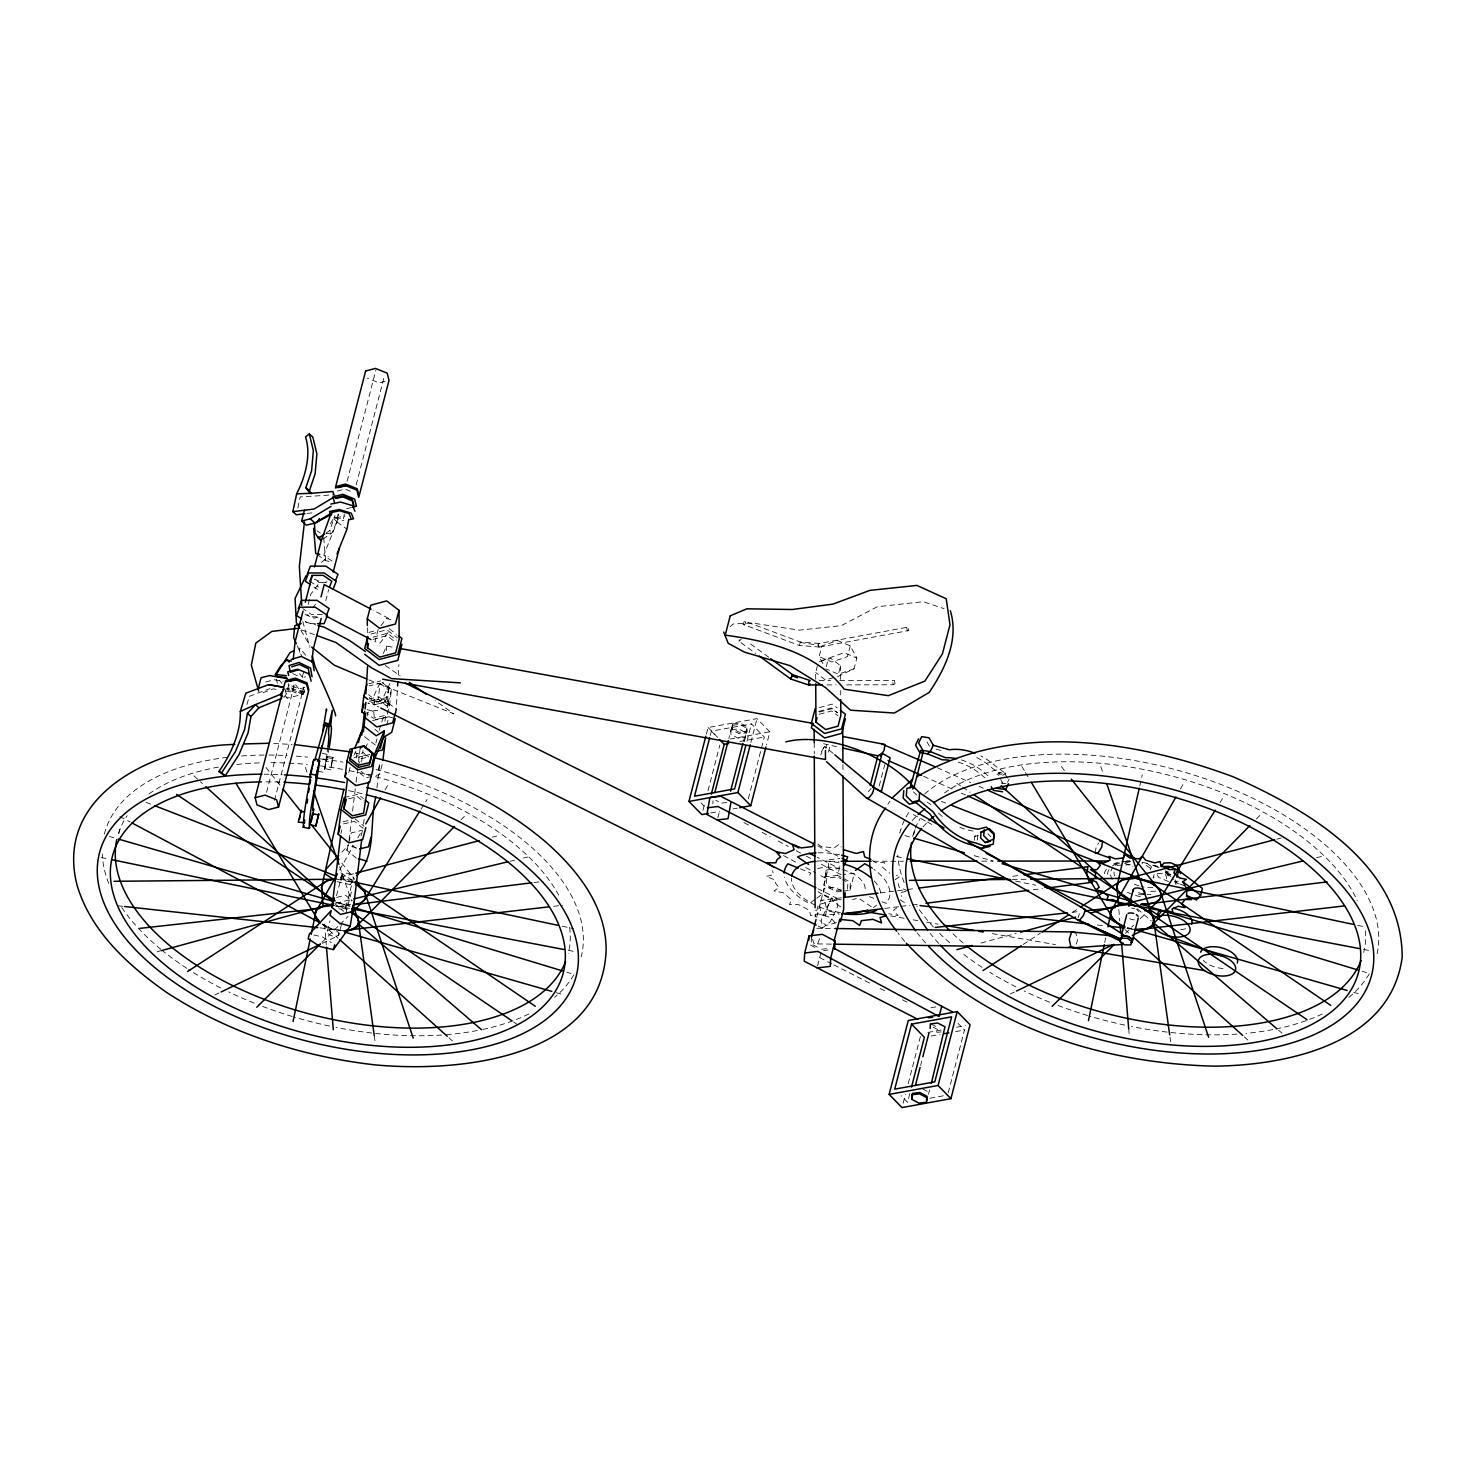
<?xml version="1.0" encoding="UTF-8"?>
<svg xmlns="http://www.w3.org/2000/svg" width="1476" height="1476" viewBox="0 0 1476 1476"><rect width="100%" height="100%" fill="white"/><g stroke="black" fill="none" stroke-linecap="round" stroke-linejoin="round"><path stroke-width="0.75" stroke-dasharray="5 3.75" d="M739.199 639.68L739.125 641.322L741.358 638.923M712.871 803.83L713.019 800.748M732.594 723.941L732.354 728.572L739.55 732.336L746.985 731.469L747.207 726.838L740.029 723.074L732.594 723.941L728.849 738.406M811.486 937.131L811.136 943.828L819.807 948.367M841.135 891.356L836.726 891.855L823.922 885.157L826.117 870.065L839.346 868.534L817.15 857.224M841.726 890.932L834.807 887.297L824.069 888.552L823.719 895.249L834.125 900.692L840.564 899.954M826.117 870.065L825.693 878.312L817.667 873.995M847.538 889.069L847.888 882.371L842.685 879.641M843.331 891.098L849.936 890.323L850.361 882.076L843.054 878.257M395.992 713.148L397.487 688.056M398.243 675.288L398.889 664.643M299.499 652.281L299.776 647.89L307.377 657.392M974.474 840.324L974.769 836.375L977.905 834.217L977.463 840.121M367.137 716.174L367.506 712.465L375.439 710.454M356.325 757.981L357.137 751.247M349.074 840.231L351.491 820.066M352.579 811.099L355.827 784.217M356.103 781.966L357.727 768.535M358.52 761.8L360.421 746.118M361.638 761.837L363.004 750.509M382.081 682.447L388.963 688L386.786 706.045L378.188 699.089L380.107 683.259L369.018 685.879M364.148 819.309L363.059 828.257L354.461 821.32L343.373 823.94M376.915 787.907L379.885 763.258L377.413 772.852M384.959 721.247L385.753 714.735M387.395 707.687L388.188 701.082L374.535 704.772L368.059 703M372.616 720.62L386.435 717.336L389.535 705.399L391.454 689.55L382.505 682.318M318.207 771.173L324.056 772.446L329.24 747.465M1095.247 852.741L1096.188 846.763L1098.624 842.962M841.468 897.777L820.933 900.36L819.715 907.463L822.04 915.212L839.254 914.142M825.564 915.876L826.781 908.773L824.457 901.006L820.933 900.36M325.993 533.113L329.775 530.585L334.978 515.585M322.801 539.091L332.248 532.762L336.768 521.508L338.133 514.035M332.008 561.157L323.779 555.197L337.045 522.061L338.502 514.165M344.351 513.906L343.318 519.497L333.982 516.692M825.804 748.443L826.56 744.347M828.571 752.17L829.715 746.044M327.949 746.782A62.822 3.893 -77.7 0 1 325.882 760.029L324.056 772.446M325.956 760.933L324.831 768.59L330.661 769.863L333.115 757.428L327.266 756.155L325.956 760.933L331.786 762.206L333.115 757.428M327.266 756.155L324.831 768.59M331.786 762.206L330.661 769.863M1104.712 942.463L1105.635 937.98M297.801 508.076L300.2 496.914L334.037 494.829M799.475 645.529L800.25 642.042L819.401 643.462L819.604 647.023L799.475 645.529L743.148 624.403L744.365 621.082L801.044 642.263L800.25 645.732M1139.786 785.952L1142.313 774.752M356.325 858.128L346.86 850.287L348.318 844.42M118.836 833.516L119.943 829.254M308.226 604.348L310.882 594.09L319.148 583.168M285.754 691.008L291.99 692.096L294.296 683.203L303.17 694.274L287.156 698.148L284.61 694.993M266.566 792.317L294.776 683.351M347.118 481.231L375.9 370.052M325.772 600.75L328.631 589.699M274.499 800.416L303.853 687.004M356.196 484.884L384.406 375.919M378.17 629.403L374.978 641.709L380.052 643.112L388.299 632.189M348.779 772.483L350.273 766.727M340.882 833.516L341.879 829.697M358.207 766.616L360.199 758.941L366.841 757.372M346.86 850.287L348.096 845.49L358.816 848.552M348.797 842.464L351.27 832.888L362.358 830.268M388.963 688L386.491 697.576L375.402 700.214L368.52 694.643M375.863 742.981L376.97 738.775M379.147 730.362L384.406 713.72M327.321 931.19L330.015 920.766M336.51 895.729L341.915 874.825M391.454 689.55L388.354 701.506L374.535 704.772L367.376 698.997M386.73 725.067L388.871 716.838L395.254 718.646M361.085 835.933L362.561 830.176M337.008 881.596L350.292 884.585L351.528 879.788L339.498 872.021M382.118 764.605L379.535 774.568L373.613 775.97M395.199 713.129L396.214 709.218L383.908 699.532L368.041 703.535M338.834 934.622A6.015 3.173 14.5 0 0 331.214 929.474A6.015 3.173 14.5 0 0 329.166 934.622A6.015 3.173 14.5 0 0 338.834 934.622L342.063 922.113M345.845 907.5L353.428 878.238A6.015 3.173 14.5 0 0 345.827 873.091A6.015 3.173 14.5 0 0 343.779 878.238A6.015 3.173 14.5 0 0 353.428 878.238M345.753 913.773L351.417 891.91M706.414 734.052L708.093 727.539L757.022 718.627L769.882 731.801L766.505 744.845M710.233 735.509L711.358 731.173L751.45 723.886L764.328 737.041L748.055 799.881M702.963 810.269L704.642 803.737M708.019 790.693L719.845 745.048M717.834 817.87L719.956 809.66M743.461 741.303L747.207 726.838M744.347 741.616L746.985 731.469M746.967 741.21L751.45 723.886M750.841 742.539L757.022 718.627M822.907 663.61L819.143 656.654L821.911 645.916L837.482 640.529L850.25 645.879L856.836 658.056L854.05 668.794L837.796 676.506L840.564 665.768L830.896 658.407L818.46 661.765L844.051 652.706L856.836 658.056M815.711 679.274L815.675 672.502L817.907 663.905M826.283 666.672L828.497 658.093M850.25 645.879L847.464 656.617L831.91 662.004L819.143 656.654M823.922 885.157L828.35 868.054L828.774 859.807L839.789 858.534M816.634 917.26L824.069 888.552M824.346 876.91L837.575 875.379L840.398 864.419M817.556 965.876L821.025 952.537M849.936 890.323L854.364 873.22L843.35 874.493M879.253 785.859L884.751 764.623M913.681 834.715L915.341 828.331M903.127 1103.218L905.378 1094.528M908.201 1083.661L920.581 1035.838M909.825 1093.642L907.574 1102.314L901.135 1095.727M920.618 1065.377L921.725 1061.041M928.496 1094.288L929.622 1089.952M948.219 1092.849L964.492 1030.008L958.072 1023.422M1146.834 863.349L1151.612 866.67L1151.077 868.718L1146.317 865.397M1154.029 874.715L1153.143 878.128L1155.948 875.065M246.916 704.439L248.761 698.351M812.704 939.234L813.553 943.164L817.667 943.92L820.139 936.836M1076.262 944.123L1077.498 940.581L1075.838 932.721M303.871 671.894L301.731 677.945L305.624 676.764M303.17 694.274L304.48 690.547M1078.015 917.703L1079.454 913.736M745.841 621.562L744.642 624.883L743.148 624.403M833.147 753.424L824.567 746.284L820.73 754.845M841.172 899.788A28.782 15.221 14.5 0 1 831.394 897.851L826.412 910.378A54.132 28.634 14.5 0 0 838.682 913.201M383.354 653.388L386.454 646.045L395.494 647.687M1150.173 869.918L1151.612 866.67M353.926 755.195L355.753 751.247M379.904 683.148L373.705 696.303L374.664 704.975L378.779 707.022M389.812 683.572L382.708 698.609L374.664 704.975M998.588 775.601L1000.156 772.354L1005.802 773.24L1002.684 775.398M1007.555 782.262L1009.104 778.996M821.412 751.837L824.567 746.284M365.107 748.406L369.166 740.251M339.683 869.825L353.299 845.84M357.838 837.851L361.251 831.874M385.07 789.918L388.465 783.94M1180.449 788.996L1183.863 783M330.403 523.777L333.816 517.91L344.997 516.12M421.066 809.162L427.099 799.475M1220.08 802.427L1222.497 798.553M887.832 804.309L889.936 801.21M350.292 884.585L352.875 880.987M283.779 697.576L288.743 690.676L286.399 688.591M312.764 607.798L315.513 604.164M380.919 625.75L386.417 618.481L391.491 619.865L373.133 610.234M868.331 791.763L871.061 788.424M341.842 852.224L348.096 845.49M460.936 819.936L465.733 815.029M1256.316 819.014L1261.131 814.106M321.934 942.389L338.225 926.172M339.849 924.548L348.004 916.43M1125.468 933.349L1133.623 925.249M1140.136 918.755L1145.025 913.884M321.399 562.43L328.226 556.544M730.03 626.691L733.203 623.979L752.059 623.001L799.346 630.16L841.412 625.603L877.279 606.747L923.201 601.691L944.087 608.629M836.523 898.054L828.479 904.419L821.376 919.456L822.335 928.127L830.379 921.762L837.482 906.725L836.523 898.054L817.962 888.81M814.9 899.511L809.328 903.496A54.132 28.634 14.5 0 1 784.494 877.242M816.745 898.183L822.317 894.198L831.394 897.851M897.002 907.74L893.534 910.231L898.054 915.581L888.718 913.681M895.102 879.751L900.083 876.283L896.338 875.563M997.02 774.513L1000.156 772.354M1007.352 777.981L1004.141 772.372L1001.005 774.549L992.499 768.332A62.822 48.505 55.3 0 0 973.791 756.21M1023.145 944.455L1040.34 933.275M1072.831 912.131L1076.65 909.64M353.945 758.037L363.096 752.483L368.28 756.967M893.22 684.772L895.01 683.739L894.456 680.362L892.666 681.395L893.22 684.772L845.213 684.882M214.869 994.953L219.001 992.961M322.358 943.33L338.89 935.397M1010.267 994.031L1014.399 992.038M249.37 696.321L269.997 688.572M262.986 692.705L273.263 688.849L277.414 689.569M854.05 668.794L838.497 674.181L825.73 668.831M157.12 951.799L161.511 950.581M981.079 943.035L1016.244 933.404M368.852 632.429L377.118 630.197M370.974 634.053L386.841 629.772L397.413 637.835M373.022 637.171L387.487 633.259L396.527 640.16M373.004 639.385L386.878 635.639L395.679 642.355M367.247 709.605L373.723 711.377L377.635 710.325M833.645 677.632L825.342 679.882L815.675 672.502M819.42 707.539L832.187 704.089L837.15 707.871M818.719 711.395L831.173 708.037L837.612 712.963M819.438 712.059L832.224 708.609L837.169 712.391M819.365 714.273L831.597 710.971L837.944 715.805M836.449 922.648L826.246 925.397L819.9 920.581M340.329 877.242L353.557 873.774M492.412 837.169L496.803 836.006M1276.777 839.161L1281.186 837.999M385.07 381.38L379.166 382.893L367.45 378.188M337.414 491.047L345.07 489.091L350.532 491.287M346.565 508.777L352.487 507.264M327.082 581.839L323.262 582.817L314.185 579.164L319.296 582.596L325.919 582.577M317.93 617.208L314.111 618.186L305.034 614.533M304.831 687.465L299.093 688.941L290.016 685.288M304.296 689.532L298.558 690.989L289.481 687.336L288.54 683.591M298.207 692.355L303.945 690.897M304.886 691.1L298.964 692.613L287.266 687.908L291.99 692.096M304.536 692.465L298.613 693.978L286.916 689.274M265.772 681.93L274.37 679.753L283.226 681.285M974.769 836.375L978.201 835.527M906.08 891.246L900.545 892.629L901.504 896.412M335.938 903.201L351.565 899.438M510.032 861.283L514.497 860.213M523.426 858.054L527.891 856.984M1316.574 857.667L1323.271 856.062M368.852 683.702L380.716 680.879M368.926 699.07L378.797 696.727L389.535 705.399M369.314 701.211L378.188 699.089M384.314 715.62L373.225 718.259L366.343 712.705M358.078 757.225L369.923 754.42M372.967 773.904L366.325 775.472L361.159 771.302M371.638 776.431L365.716 777.852L360.347 773.516M344.222 797.575L358.041 794.291L363.41 798.627M348.557 798.774L357.432 796.671L364.314 802.224M343.207 821.763L349.148 820.342M336.657 897.371L345.532 895.268L352.413 900.821M818.774 647.115L818.571 643.573L908.164 627.097L908.773 630.566L819.604 647.023M729.864 739.089L769.882 731.801M739.827 741.505L764.328 737.041M710.731 812.981L719.624 811.376M732.963 808.94L737.41 808.128M927.814 1032.444L941.153 1030.027M956.725 1027.185L965.618 1025.562M931.079 1036.097L939.991 1034.473M955.581 1031.632L964.492 1030.008M929.843 1098.255L947.666 1095.007M325.975 533.814L332.248 532.762L329.775 530.585M908.773 630.566L907.279 630.787L906.67 627.318M388.871 716.838L374.48 719.735L373.723 711.377M880.268 892.888L905.378 889.733M907.648 889.456L914.493 888.589M1012.628 876.246L1019.492 875.379M884.899 908.404L898.589 906.688M900.877 906.393L910.009 905.249M912.297 904.972L919.142 904.105M1033.255 889.751L1042.37 888.607M306.953 513.482L315.421 512.43M533.998 882.537L543.094 881.412M726.782 802.501L721.21 803.147L715.823 800.324M553.758 906.301L562.854 905.249M841.099 889.807L836.8 890.323L826.412 884.862L826.745 878.165L837.482 876.928L840.951 878.737M821.542 949.271L830.121 948.275M823.663 950.562L828.073 950.046M930.987 1007.518L939.585 1006.521M941.061 1031.89L937.334 1032.314L933.736 1030.432M338.262 906.43L349.664 905.157M1072.056 912.316L1078.901 911.559M1116.889 865.36L1123.568 865.028M1125.782 864.918L1130.229 864.715M1157.368 873.515L1167.221 873.183L1171.095 874.825M1175.062 881.338L1178.346 881.227M1012.333 879.419L1026.06 879.29M322.377 614.403L311.381 614.422L302.728 608.573M317.063 616.802L310.44 616.802L306.971 614.459M315.292 623.628L308.668 623.647L305.2 621.304M819.254 680.528L830.637 680.491M839.752 680.473L894.456 680.362M826.929 684.919L836.08 684.901M829.641 861.32L838.866 861.301M873.423 861.264L903.367 861.228M981.706 861.135L993.219 861.117L973.33 855.416M336.805 879.179L351.731 882.15M350.568 904.659L339.222 903.127L333.853 900.969M343.779 930.895L332.432 929.363L322.395 924.548M816.652 928.256L835.029 928.515M817.667 943.92L831.468 944.123M273.706 743.498L292.082 744.439M1097.351 924.991L1104.177 925.729M1126.908 928.22L1133.734 928.976M117.748 905.747L124.574 906.504M320.144 927.906L340.605 930.138M800.176 642.447L818.737 645.27M1001.097 783L1006.761 783.885M890.655 915.913L904.198 918.275M913.238 919.843L917.74 920.637M926.78 922.205L938.072 924.179M992.278 933.625L1055.506 944.64M1363.639 949.419L1370.411 950.71M338.17 906.282L349.443 908.441M568.26 950.341L575.013 951.633M1131.705 908.072L1134.878 908.718M1127.83 928.441L1133.605 929.603M333.668 905.415L348.521 909.825L337.081 902.168M896.467 856.56L903.201 857.943M1015.488 881.061L1035.691 885.213M101.069 857.482L107.822 858.866M336.86 906.024L341.362 906.947M317.377 554.681L325.606 560.622L331.657 561.913M1357.662 925.323L1364.378 926.744M340.458 879.179L351.657 881.559M562.264 926.245L573.463 928.607M322.34 753.35L328.189 754.623M327.377 757.594L333.225 758.867M320.034 758.756L325.882 760.029M823.516 743.72L836.505 746.635M313.816 935.009L322.672 937.02L331.27 942.574M355.089 752.963L368.446 756.265M305.403 622.079L315.846 624.901M936.153 749.125L944.142 751.376M1127.277 927.463L1133.863 929.345M1353.806 992.37L1358.197 993.625M325.274 926.485L340.679 930.895M556.212 992.665L562.799 994.547M904.825 835.545L911.467 837.464M109.445 836.468L113.855 837.741M333.816 517.744L343.834 520.751M1362.182 971.282L1366.555 972.61M339.222 903.127L350.163 906.448M566.784 972.204L571.175 973.533M1124.62 863.312L1133.014 866.32M301.565 629.938L314.48 634.662M941.393 801.376L945.655 803.036M145.995 802.298L152.397 804.789M340.347 877.777L353.17 882.759M907.925 890.803L899.198 887.353L898.238 883.552M368.908 679.864L453.685 713.738L435.217 700.694M842.722 869.382L851.8 873.054A28.782 15.221 14.5 0 1 865.176 889.198M800.435 868.884L810.914 873.091A28.782 15.221 14.5 0 0 808.94 878.035M869.493 896.67L873.681 898.349M882.058 901.725L886.227 903.404A54.132 28.634 14.5 0 0 873.884 869.327M1165.376 870.785L1168.568 872.15M1168.494 881.578L1158.789 877.445L1156.852 874.364M937.278 767.723L970.765 782.631M979.123 786.357L983.311 788.221M923.662 776.321L952.961 789.365M961.319 793.092L965.507 794.955M1184.416 885.692L1175.117 882.205L1178.955 884.032M292.801 673.573L299.942 677.078M818.202 926.061L822.335 928.127M817.796 845.933L839.973 857.242M819.697 957.666L831.8 963.828M833.811 964.861L872.15 984.4M880.213 988.514L886.264 991.595M902.408 999.824L908.46 1002.905M841.154 874.751L818.313 862.648M837.575 875.379L841.228 877.298M810.49 945.083L815.97 947.943M931.301 1024.104L936.688 1026.927M933.183 1027.204L938.385 1029.934M922.777 1088.993L928.183 1091.816M913.201 814.512L925.341 820.97M927.371 822.04L933.441 825.269M119.833 816.505L129.943 821.892M322.303 923.994L332.432 929.363M744.052 822.63L750.066 825.877M762.114 832.372L770.14 836.689M778.166 841.025L788.202 846.431M796.247 850.748L804.272 855.084M806.283 856.154L816.32 861.56M783.553 855.6L797.594 863.183M805.619 867.501L815.656 872.906M900.175 899.751L907.223 904.456M956.762 783.276L960.581 785.841M962.5 787.114L970.138 792.243M872.5 860.49L875.785 862.722L884.622 862.648L882.648 867.353L889.696 873.22M859.936 899.068L872.906 907.814M309.812 581.212L318.465 587.061M314.056 587.079L317.524 589.441M927.186 802.132L930.766 804.549M513.556 1021.927L519.238 1025.783M817.925 844.198L821.376 846.56L834.254 847.87L839.069 844.309L841.246 847.003M385.365 665.436L400.144 675.879M337.045 522.061L346.952 529.201M316.971 530.751L320.255 533.131M1004.141 772.372L995.617 766.155A62.822 48.505 55.3 0 0 980.82 755.896M750.601 643.979L768.922 657.374M740.97 642.669L755.694 653.425M840.545 906.817L832.612 900.766L818.331 904.64L815.158 916.947L815.121 910.065M389.258 628.776L396.49 634.293M364.554 736.635L375.328 745.085M380.107 683.259L388.705 690.196L386.232 699.772L375.144 702.41L368.262 696.856M374.867 729.292L378.446 732.188M355.07 818.94L364.019 826.173M352.229 845.25L357.395 849.42M1137.387 908.921L1151.335 920.895M1278.567 1030.211L1282.054 1033.2M335.034 903.865L343.742 911.338M334.296 519.331L336.768 521.508M1124.915 929.529L1130.026 934.142M1244.36 1036.927L1247.773 1040.008M322.69 924.327L338.041 938.127M448.981 1037.849L452.394 1040.931M193.946 775.859L202.433 783.59M987.868 833.792L990.894 836.781M913.441 791.892L916.485 794.9M708.093 727.539L719.347 739.052M711.358 731.173L716.192 736.118M904.696 941.485L897.869 932.906M700.971 802.778L704.181 806.062M1136.465 909.031L1138.55 911.596M835.047 922.924L830.693 917.537L817.944 913.755L810.675 915.692L809.401 910.323L798.332 904.511L789.494 904.585L791.468 899.88L783.387 892.759L774.051 890.95L779.014 887.482L775.878 883.681L774.918 879.899L766.192 876.43L773.572 874.622L772.612 870.822M299.499 673.573L303.3 678.314M279.37 680.27L281.916 683.425M1061.336 766.561L1065.635 771.966M265.957 767.483L280.255 785.509M341.823 863.054L354.701 879.272M1021.909 766.597L1024.27 770.527M1025.433 772.483L1028.975 778.387M300.901 630.326L309.923 645.676M1000.654 779.494L1002.85 783.332M926.965 741.838L930.175 747.428M297.248 645.824L301.805 656.303M1100.782 766.505L1103.015 772.963M305.384 767.428L307.617 773.904M339.664 866.541L351.602 901.006M302.783 621.47L309.831 647.337M288.171 684.956L289.13 688.702M284.905 688.517L287.156 698.148M276.473 679.366L277.377 683.222M388.188 701.082L389.369 708.406M1169.988 1037.111L1170.616 1041.632M374.277 1035.765L375.218 1042.554M1142.092 862.538L1142.24 863.884M1118.826 909.53L1119.767 921.006M1128.697 1028.79L1129.066 1033.385M324.572 924.216L326.27 944.861M323.742 537.799L325.606 560.622M842.925 764.55L842.962 771.45M840.564 665.768L840.656 681.561M840.711 690.602L840.73 695.104M814.217 742.594L814.272 753.885M386.454 646.045L386.472 650.565M367.339 627.743L367.358 634.403M118.486 833.313A232.821 123.154 14.5 0 1 127.176 815.73M149.039 793.885A232.821 123.154 14.5 0 1 218.688 767.059M236.787 764.494A232.821 123.154 14.5 0 1 259.37 762.889M271.012 762.668A232.821 123.154 14.5 0 1 286.695 763M288.964 763.11A232.821 123.154 14.5 0 1 307.285 764.42M320.513 765.896A232.821 123.154 14.5 0 1 342.58 769.328M349.166 770.601A232.821 123.154 14.5 0 1 373.354 776.118M375.55 776.69A232.821 123.154 14.5 0 1 558.666 895.157M569.607 927.279A232.821 123.154 14.5 0 1 568.278 953.385M266.049 781.837A232.821 123.154 14.5 0 1 281.731 782.151M348.613 790.656A232.821 123.154 14.5 0 1 364.019 794.162M573.85 974.787A246.197 130.239 14.5 0 1 554.644 997.333M528.925 1013.92A246.197 130.239 14.5 0 1 479.534 1030.1M477.357 1030.525A246.197 130.239 14.5 0 1 443.925 1034.861M441.675 1035.008A246.197 130.239 14.5 0 1 336.03 1027.407M329.425 1026.041A246.197 130.239 14.5 0 1 294.37 1017.112M292.211 1016.466A246.197 130.239 14.5 0 1 258.3 1004.732M254.186 1003.108A246.197 130.239 14.5 0 1 228.798 991.927M220.68 987.905A246.197 130.239 14.5 0 1 188.633 969.529M186.751 968.293A246.197 130.239 14.5 0 1 162.637 950.765M160.902 949.363A246.197 130.239 14.5 0 1 121.346 906.965M108.763 883.441A246.197 130.239 14.5 0 1 102.268 853.977M104.335 834.106A246.197 130.239 14.5 0 1 228.393 757.225M241.64 755.97A246.197 130.239 14.5 0 1 266.879 755.048M269.093 755.048A246.197 130.239 14.5 0 1 287.082 755.564M296.215 756.136A246.197 130.239 14.5 0 1 307.691 757.133M323.041 758.978A246.197 130.239 14.5 0 1 342.93 762.17M375.974 769.476A246.197 130.239 14.5 0 1 581.23 956.706M264.13 774.217A246.197 130.239 14.5 0 1 282.119 774.715M335.698 902.832A6.015 3.173 14.5 0 1 345.679 905.784A6.015 3.173 14.5 0 1 338.908 908.773M961.356 759.937A62.822 48.505 55.3 0 1 989.547 777.206M973.035 831.08A62.822 48.505 55.3 0 1 959.013 826.929M942.26 816.449A62.822 48.505 55.3 0 1 937.684 812.298M958.219 762.114A62.822 48.505 55.3 0 1 986.411 779.365M876.541 905.139A45.811 24.225 14.5 0 1 873.441 907.592M840.508 912.519A45.811 24.225 14.5 0 1 791.431 878.146M816.855 861.135A45.811 24.225 14.5 0 1 843.017 863.792M874.235 880.951A45.811 24.225 14.5 0 1 880.914 895.932M1104.306 873.7A38.302 20.258 14.5 0 1 1106.686 868.884M1113.513 863.995A38.302 20.258 14.5 0 1 1123.697 861.394M1125.616 861.209A38.302 20.258 14.5 0 1 1129.675 861.043M1142.553 862.353A38.302 20.258 14.5 0 1 1149.029 863.958M1153.217 865.342A38.302 20.258 14.5 0 1 1157.295 866.984M1166.354 871.929A38.302 20.258 14.5 0 1 1170.837 875.379M1175.025 879.807A38.302 20.258 14.5 0 1 1177.018 882.851M1107.517 874.345A35.239 18.634 14.5 0 1 1109.915 868.294M1112.609 865.803A35.239 18.634 14.5 0 1 1119.62 862.556M1125.561 861.394A35.239 18.634 14.5 0 1 1129.933 861.098M1152.719 865.028A35.239 18.634 14.5 0 1 1159.988 868.239M1165.689 871.707A35.239 18.634 14.5 0 1 1173.549 879.401M1174.619 881.135A35.239 18.634 14.5 0 1 1176.003 884.622M1150.948 894.567A29.502 15.609 14.5 0 1 1147.018 894.327M1143.033 893.755A29.502 15.609 14.5 0 1 1137.018 892.334M1114.601 875.84A29.502 15.609 14.5 0 1 1114.011 872.039M1124.915 861.966A29.502 15.609 14.5 0 1 1129.122 861.191M1154.38 865.25A29.502 15.609 14.5 0 1 1157.922 866.929M1165.413 871.965A29.502 15.609 14.5 0 1 1169.287 876.264M1152.793 887.611A23.376 12.361 14.5 0 1 1141.059 886.412M1139.103 885.877A23.376 12.361 14.5 0 1 1131.741 882.925M1126.631 862.814A23.376 12.361 14.5 0 1 1130.598 861.578M1165.376 874.309A23.376 12.361 14.5 0 1 1166.538 878.866M1155.726 891.098A26.808 14.188 14.5 0 1 1147.092 891.098M1125.247 862.205A26.808 14.188 14.5 0 1 1128.863 861.283M1165.542 872.482A26.808 14.188 14.5 0 1 1168.125 876.024M1140.358 896.688A32.564 17.232 14.5 0 1 1125.708 891.43M1112.184 879.493A32.564 17.232 14.5 0 1 1112.793 867.556M1115.284 865.268A32.564 17.232 14.5 0 1 1127.258 861.191M1155.136 865.656A32.564 17.232 14.5 0 1 1159.047 867.501M1167.313 873.091A32.564 17.232 14.5 0 1 1172.571 879.438M1185.652 928.736A19.151 10.129 14.5 0 1 1179.269 929.585M1222.995 968.477A19.151 10.129 14.5 0 1 1203.309 960.452M856.394 898.478A28.782 15.221 14.5 0 1 852.519 899.474M822.317 894.198A28.782 15.221 14.5 0 1 815.01 889.253M817.722 868.755A28.782 15.221 14.5 0 1 840.803 868.866M818.184 852.796A54.132 28.634 14.5 0 1 839.586 854.807M938.718 943.422A232.821 123.154 14.5 0 1 930.249 933.441M923.053 826.911A232.821 123.154 14.5 0 1 927.445 822.243M963.182 942.998A232.821 123.154 14.5 0 1 953.053 933.865M912.685 836.523A232.821 123.154 14.5 0 1 920.175 818.553M944.437 792.963A232.821 123.154 14.5 0 1 1169.73 775.435A232.821 123.154 14.5 0 1 1357.219 900.545M1365.485 930.839A232.821 123.154 14.5 0 1 1363.676 952.463M1369.248 973.865A246.197 130.239 14.5 0 1 1348.344 997.813M1322.256 1013.994A246.197 130.239 14.5 0 1 1274.932 1029.178M1272.755 1029.602A246.197 130.239 14.5 0 1 1246.002 1033.366M1237.072 1034.086A246.197 130.239 14.5 0 1 1131.409 1026.484M1124.804 1025.119A246.197 130.239 14.5 0 1 1089.768 1016.189M1087.609 1015.543A246.197 130.239 14.5 0 1 1057.831 1005.414M1049.584 1002.186A246.197 130.239 14.5 0 1 1024.196 991.005M1016.06 986.983A246.197 130.239 14.5 0 1 989.787 972.241M982.13 967.37A246.197 130.239 14.5 0 1 961.559 952.666M949.622 942.74A246.197 130.239 14.5 0 1 939.659 933.441M933.533 927.112A246.197 130.239 14.5 0 1 916.744 906.043M904.142 882.519A246.197 130.239 14.5 0 1 897.759 855.194M899.733 833.184A246.197 130.239 14.5 0 1 905.102 818.829M906.08 816.966A246.197 130.239 14.5 0 1 909.345 811.468M924.677 793.977A246.197 130.239 14.5 0 1 1210.634 780.656A246.197 130.239 14.5 0 1 1376.628 955.784M925.692 943.072A246.197 130.239 14.5 0 1 917.149 932.703M912.223 820.545A246.197 130.239 14.5 0 1 916.578 816.043M1143.383 894.327A6.015 3.173 14.5 0 1 1135.081 893.091M1134.361 919.806A6.015 3.173 14.5 0 1 1128.605 918.109M731.081 729.734L730.841 734.365L738.037 738.148L745.472 737.28L745.712 732.649L738.517 728.867L731.081 729.734M732.244 725.288L732.004 729.919L739.199 733.701L746.635 732.834L746.856 728.203L739.66 724.421L732.244 725.288"/><path stroke-width="1.5" d="M327.949 746.782A62.822 3.893 -77.7 0 0 328.502 734.033L329.019 724.513L332.321 710.251L330.661 726.303A62.822 3.893 -77.7 0 1 329.24 747.465M813.756 843.866L720.639 796.265L709.901 797.52L706.912 814.475L779.531 853.442M834.678 949.289L835.102 941.042L822.298 934.326L809.088 935.876L804.66 952.979L804.236 961.227L917.906 1019.344M808.866 939.991L809.088 935.876M844.973 897.224L845.195 892.759M911.817 1099.362L912.057 1094.731L919.474 1093.864L926.67 1097.627L926.448 1102.258L919.013 1103.125L911.817 1099.362L912.408 1093.365L919.843 1092.498L927.02 1096.262L926.799 1100.912M930.138 1028.551L930.378 1023.901L937.813 1023.053L945.009 1026.816L931.301 1083.458M354.609 748.498L363.963 726.137L365.513 713.314M365.9 693.941L367.542 666.562M397.616 685.934L397.874 681.672M303.226 827.206L303.502 822.981A62.822 3.893 -77.7 0 1 308.705 787.188L310.753 774.014L316.602 775.287L314.554 788.461A62.822 3.893 -77.7 0 0 309.351 824.254L309.074 828.479L303.226 827.206L304.185 825.877M903.755 790.546L903.201 798.184L909.271 804.18L915.913 802.538L919.031 800.379L919.603 792.723L913.533 786.726L906.891 788.369L906.319 796.025L912.389 802.021L919.031 800.379L933.183 811.929A62.822 48.505 55.3 0 0 975.747 842.962L985.009 846.228L993.311 844.18L994.031 834.623L986.448 827.114L978.127 829.18A62.822 48.505 55.3 0 1 933.884 802.372L919.603 792.723M985.285 842.575L993.551 839.143L993.994 833.239L989.289 828.608L981.042 832.04L980.599 837.944L985.285 842.575L990.414 841.302M984.178 829.863L983.736 835.767L988.422 840.398M322.82 730.841L326.473 708.978L326.602 710.86M363.391 731.709L363.779 728M293.244 659.219L295.089 641.765L303.041 611.101M311.86 662.152L313.263 649.071L321.196 618.407M304.499 521.858L299.351 566.323L301.787 605.381M365.808 827.612L362.709 839.567L348.889 842.851L338.152 834.18L341.122 809.531L344.222 797.575M345.052 776.948L346.971 761.118L350.052 749.162L363.889 745.878L374.627 754.55L372.708 770.398L369.609 782.335L355.79 785.619L345.052 776.948L346.085 772.981M361.712 839.475L354.129 902.205L351.657 911.781L340.569 914.419L331.971 907.463L340.624 835.767M368.649 781.893L363.557 813.202L352.469 815.822L343.871 808.885L347.524 778.479M365.458 714.845L361.878 711.949L363.797 696.119L366.878 684.163M361.749 735.196L364.627 711.303M365.089 708.997L365.9 702.41M384.332 730.823L374.258 754.845L373.465 761.45L383.539 737.41L384.332 730.823L376.288 735.823L363.963 726.137M356.731 875.582C377.284 854.881 368.963 822.667 375.826 796.874M382.893 760.38L385.605 737.963L382.505 749.919L376.583 751.321M318.502 767.502L315.827 776.358L319.628 760.786L316.934 778.738A62.822 3.893 -77.7 0 0 312.857 810.361L313.816 809.033L312.764 815.324M354.129 902.205L350.199 926.172L333.465 949.585L320.181 946.596L308.152 938.81L309.388 934.013L331.27 910.489L330.034 915.286L339.498 923.127L350.199 926.172M304.739 822.667L298.281 822.206L301.215 810.195M312.654 766.229L313.779 759.513L309.978 775.085L310.753 774.014M304.13 823.479L304.72 820.029M315.827 826.043L318.761 814.032L315.827 826.043L309.978 824.752L312.912 812.759L312.34 816.21M283.982 689.274L280.237 694.458L255.385 704.642L247.414 713.425L244.592 729.605L235.477 751.505L221.584 772.834L225.108 775.952L239.001 754.623L248.116 732.723L250.938 716.543L258.909 707.76L281.695 698.425M348.76 519.349L346.952 529.201L336.989 554.053M293.06 1021.577L310.255 938.92M311.178 934.437L316.288 909.862L320.329 906.965L333.668 905.415M1088.458 1020.654L1104.251 944.695M1107.959 926.817L1111.686 908.939L1115.708 906.043L1129.048 904.493L1359.138 948.551M304.831 513.74L296.362 514.773L292.838 511.655L296.676 493.796A89.298 52.619 -48.5 0 0 305.495 436.933L309.314 433.944L312.838 437.062L316.879 453.852L315.126 473.888L309.37 490.825L311.491 493.667M343.871 789.106L321.528 887.519L323.041 905.877M1139.269 788.184L1116.926 886.596L1118.439 904.954M299.37 819.383L300.348 815.398M311.215 772.077L312.174 768.184M311.067 821.947L312.045 817.944M258.282 688.517L261.067 677.742L269.647 675.565L287.359 678.628M332.008 512.799L314.96 523.002L306.362 525.179L301.639 520.991L304.425 510.235M305.311 602.282L312.192 575.751M314.462 566.987L321.251 540.714L330.901 513.777M255.145 797.667L285.089 682.041L294.942 679.514L306.639 684.218L308.484 691.451L278.54 807.077L268.687 809.604L256.99 804.9L255.145 797.667L265.016 795.14L276.713 799.844L278.54 807.077M321.012 596.876L324.203 584.57L371.103 609.164M333.189 572.098L339.425 548.02M318.631 760.158L328.023 723.867L325.458 722.687L314.775 760.158L316.067 758.959L318.631 760.158L317.34 761.339M367.321 625.529L367.284 618.868L370.827 605.178L386.694 600.898L399.018 610.289L399.166 639.163L395.623 652.853L379.756 657.134L367.432 647.743L367.376 636.636M367.801 636.451L364.683 648.481L379.147 659.514L397.764 654.477L401.915 638.425L398.299 635.676M367.432 647.743L368.446 643.831M352.45 748.683L349.978 758.258L358.576 765.214L369.664 762.575L372.136 753L363.539 746.044M361.878 711.949L363.945 703.997M352.192 750.878L349.701 760.454L358.317 767.409L369.406 764.771L371.878 755.195M358.465 742.539L361.048 732.576M343.871 808.885L346.343 799.291M338.152 834.18L340.218 826.209M399.018 610.289L395.476 623.979L379.609 628.259L367.284 618.868M331.971 907.463L334.443 897.888M401.952 644.292L397.8 660.344L379.184 665.381L364.72 654.348M374.627 754.55L371.528 766.505L357.69 769.771L346.971 761.118M380.384 748.203L382.856 738.609M333.465 949.585L334.701 944.788M395.199 713.129L392.671 722.889L376.823 726.912L364.498 717.225M395.254 718.646L391.712 732.317L383.539 737.41M370.956 837.206L368.483 846.781L359.609 848.885M708.498 813.387L701.838 814.604L688.96 801.45L705.842 736.229M709.679 737.686L694.532 796.191L734.624 788.885L745.841 745.546M711.321 794.18L724.236 744.347L719.402 739.402M714.808 792.575L728.277 740.565M730.565 791.154L742.908 743.48M731.044 801.708L728.037 818.682L717.299 819.918M765.952 747.004L750.749 805.693L737.889 792.538L750.269 744.716M815.158 708.683L811.357 723.369L824.586 733.461L841.615 728.867L845.416 714.181L840.453 710.399M812.464 723.701L811.394 727.889L824.604 737.982L841.634 733.369L845.434 718.683M840.748 699.624L840.84 715.417L838.054 726.155L825.619 729.513L815.951 722.133L817.058 717.853M811.486 937.131L816.062 919.474M870.213 785.49L877.925 755.767L882.187 753.258L890.12 757.852L881.32 791.837L873.386 787.243L882.187 753.258M833.995 941.393L839.715 919.327M835.102 941.042L830.674 958.145L830.25 966.393L817.04 967.924M840.527 921.541L843.7 909.234L842.999 776.025M913.902 787.815L923.293 751.524L920.729 750.343L910.046 787.815L911.338 786.616L913.902 787.815L912.611 788.996M889.142 1094.399L908.275 1020.506L957.204 1011.595L970.064 1024.75L950.931 1098.661L902.002 1107.572L889.142 1094.399L938.072 1085.487L950.931 1098.661M911.541 1024.141L894.714 1089.159L934.806 1081.853L951.633 1016.835L911.541 1024.141L924.4 1037.314L911.504 1087.148M915.563 1084.878L920.046 1067.554M922.851 1056.724L929.031 1032.886M833.331 947.887L941.725 1006.281L939.068 1016.54L817.87 951.448L804.66 952.979M938.072 1085.487L957.204 1011.595M1121.299 935.729L1126.76 914.677M1128.919 906.338L1133.236 889.659M1132.258 941.264L1138.273 918.09M1176.925 877.298L1178.697 870.453L1176.907 865.49L1170.505 862.759L1163.992 862.999L1161.206 866.043M1186.759 895.434L1196.335 899.991L1200.652 895.268L1202.423 888.423L1178.697 870.453L1168.992 866.338L1161.095 866.615M330.864 720.177L329.148 726.376L323.299 725.103M225.108 775.952L218.891 771.487A89.298 52.582 -48.4 0 0 240.33 711.45L245.846 693.185L268.54 684.661L283.134 687.189L268.54 684.661M334.019 494.977L332.783 491.526L310.089 493.39L305.846 487.707L311.602 470.77L313.355 450.733L309.314 433.944M811.874 935.304L813.737 929.991M791.154 677.65L790.693 678.997L808.645 684.956L822.372 684.938M770.749 658.702L792.741 674.772L790.693 678.997L759.384 656.119M814.457 841.818L812.667 846.578L801.228 847.907L792.575 844.364L794.033 849.752L785.398 853.552L776.062 851.652L780.583 857.002L777.114 859.493L775.786 862.833L766.893 862.796L773.941 867.482M307.119 574.385L310.403 566.138L325.845 566.12L338.022 574.349L335.55 580.511M298.263 608.592L301.547 600.363L316.989 600.345L329.166 608.555L326.694 614.717M309.812 581.212L312.137 575.363L323.133 575.345L331.786 581.193L329.462 587.042M332.967 589.422L336.251 581.175L324.074 572.965L308.632 572.983L305.347 581.212L310.569 584.736M235.939 783.221L319.517 922.611L315.864 918.183L314.739 913.755L316.288 909.862M343.779 930.895L353.465 929.345L357.506 926.448L359.055 922.555L357.93 918.127L351.399 911.762M844.383 865.213L847.704 856.855A54.132 28.634 14.5 0 0 841.652 855.268M1124.251 927.002C1117.922 924.622 1110.93 920.138 1110.137 912.832L1111.686 908.939M1344.618 905.895L1135.524 929.972L1148.863 928.422L1152.904 925.526L1154.453 921.633C1153.383 912.851 1144.14 908.644 1136.741 906.024L1044.676 887.076M1131.28 942.869L1132.738 939.622L1127.959 936.301L1121.742 936.227M306.049 575.658L295.052 598.481L296.399 622.651L299.776 628.407M918.57 738.812L915.526 745.14L919.806 752.612M956.799 758.756A62.822 48.505 55.3 0 0 945.47 757.668L930.267 751.598L922.924 750.435L918.644 742.963L921.688 736.653L929.031 737.797L933.312 745.269L930.267 751.598L927.131 753.756L921.633 752.908M1008.532 783.701L1005.673 789.623L996.521 788.184M314.739 913.755L337.432 873.81M365.79 823.885L380.531 797.907M1110.137 912.832L1175.929 796.985M317.082 522.504L319.369 518.593M885.618 808.018C857.704 844.678 869.382 897.537 896.652 931.116M833.755 944.16L1075.026 947.666L1122.35 944.492L1123.199 943.072M419.848 811.099L364.295 900.212L351.251 913.201M1215.246 810.176L1159.693 899.29L1148.291 910.655M286.639 677.632L277.783 676.598L275.311 674.421L280.772 665.75L286.897 659.938L291.307 661.082M275.569 675.51L290.071 652.54L293.964 650.676M880.36 756.099L884.032 750.398L884.973 744.439L842.851 736.542M1157.424 916.744L1161.298 911.264M309.074 828.479L310.034 827.15M826.523 761.69L866.172 797.723L1077.314 919.677L1079.251 920.637L1083.347 915.618L1085.506 909.659L967.979 841.781M338.724 855.582L326.214 869.013L324.978 873.81L335.292 880.471M353.465 929.345L454.516 826.468M1148.863 928.422L1249.914 825.545M256.769 1007.259L320.31 944.013M1052.148 1006.337L1114.066 944.714M326.731 725.067L328.023 723.867M922.002 752.723L923.293 751.524M892.021 798.11L912.648 779.088M810.047 683.923L808.645 684.956L808.737 681.58L810.121 680.547L792.741 674.772M855.508 870.379L864.788 863.737A54.132 28.634 14.5 0 1 872.187 868.146M915.913 802.538L930.046 814.106A62.822 48.505 55.3 0 0 972.61 845.139L981.872 848.405L985.009 846.228M331.786 513.98L314.37 523.556L315.144 533.02L318.429 538.168L324.111 534.367M187.618 971.485L327.119 880.729L335.938 878.404M983.016 970.562L1021.226 945.71M1042.24 932.02L1068.993 914.622M1080.469 907.168L1122.516 879.807L1274.581 839.733M360.218 748.111L363.889 745.878L374.258 754.845M335.236 496.342L314.001 509.054L292.838 511.655M301.639 520.991L310.237 518.814L331.085 506.342M916.578 776.874C1012.776 721.247 1134.029 739.937 1233.549 776.93C1307.625 809.789 1401.776 864.493 1402.2 957.002C1391.001 1044.233 1286.611 1065.524 1213.789 1066.152C1102.018 1063.329 984.049 1026.798 906.282 943.109M221.068 991.964L320.292 944.326M345.107 932.408L357.506 926.448M1016.466 991.042L1113.624 944.4M1132.221 935.452L1152.904 925.526M240.33 711.45L255.385 704.642L258.909 707.76M301.178 623.518L294.849 625.639L293.595 637.466L296.325 643.739M290.495 672.3L298.281 669.809M291.215 659.495L301.215 656.414L312.709 662.041L314.204 670.75M291.639 666.82L299.425 664.44L308.355 668.794L309.499 675.565M161.511 950.581L326.362 905.434M956.909 949.658L972.297 945.452M1020.654 932.205L1075.598 917.149M1090.985 912.943L1121.742 904.511M355.771 873.183L479.183 840.656M335.329 487.947L345.2 485.42L356.897 490.124L358.723 497.357M338.299 487.634L345.956 485.678M335.642 497.892L343.299 495.936L352.377 499.589L353.816 505.198M352.487 507.264L356.436 506.268L354.591 499.017L342.893 494.312L333.022 496.84L334.406 502.264M285.44 680.676L295.292 678.148L306.99 682.853L308.835 690.085M289.979 681.248L295.717 679.772M333.152 879.198L327.119 880.729L323.078 883.626L321.528 887.519L322.654 891.947L333.281 902.353M867.611 910.157L857.445 912.74A45.811 24.225 14.5 0 1 847.058 913.09M885.268 916.153L880.083 917.482L881.541 922.869L872.888 919.327L861.449 920.655L859.659 925.415L852.741 920.673L839.862 919.364M981.042 832.04L984.455 831.191M981.872 848.405L990.193 846.338M320.329 906.965L333.705 903.755M353.797 898.902L507.799 861.818M1115.708 906.043L1303.197 860.895M330.901 504.054L340.624 502.061L352.635 505.678L354.923 511.305M332.211 512.32L339.757 510.788L349.092 513.593L350.864 517.965M349.664 519.57L353.557 518.777L351.251 513.15L339.259 509.534L329.535 511.508L331.048 515.272M335.513 498.427L343.022 496.988L352.1 500.659L353.668 505.733M724.236 744.347L728.683 743.535M688.96 801.45L737.889 792.538M739.642 807.723L750.749 805.693M944.455 1033.661L948.902 1032.849M843.755 897.482L877.98 893.183M919.068 888.017L1003.514 877.39M1024.049 874.807L1087.941 866.763L1086.742 873.866L1089.067 881.633L1092.591 882.279L1046.945 888.035M841.541 913.865L882.63 908.699M925.987 903.238L1028.68 890.323M531.711 882.814L354.222 904.659L360.255 903.109L364.295 900.212L365.845 896.319L364.72 891.891L356.14 881.08M1327.108 881.892L1140.487 904.751M297.266 628.37L271.879 631.414L255.828 643.075L251.326 665.159L258.651 691.1M707.244 807.778L717.982 806.523L798.996 847.962M346.952 930.12L549.22 906.817M928.33 1017.794L932.629 1017.278M139.814 928.367L320.015 908.441M935.194 927.445L1067.499 912.814M1085.746 910.803L1115.395 907.519M234.776 744.457C158.707 745.675 52.878 792.907 77.195 885.655C91.014 931.725 128.209 965.378 166.345 992.259C228.632 1032.979 301.049 1056.484 374.756 1064.842C457.154 1072.646 601.802 1059.547 606.119 950.286C606.433 906.024 576.802 869.18 545.087 841.431C496.25 800.398 436.896 772.907 375.125 757.926M243.927 743.941L269.112 743.258M296.676 493.796L310.089 493.39M114.003 881.301L335.882 879.235M909.4 880.379L1010.045 879.438M1030.635 879.253L1135.837 878.257L1150.69 882.666L1156.446 886.559L1160.118 890.969L1208.604 1037.222M317.488 623.628L324.111 623.628L327.395 615.4L315.218 607.171L299.776 607.19L296.491 615.437L301.713 618.942M841.172 861.301L871.117 861.264M910.286 861.228L977.094 861.135M997.831 861.117L1108.421 860.988M1142.313 903.736L1149.62 903.736L1155.653 902.187L1159.693 899.29L1161.243 895.397L1160.118 890.969L1071.355 779.18M835.029 928.515L1071.705 931.946L1112.018 935.839M294.37 744.55L350.624 751.874M460.327 682.853L391.583 678.609L371.712 667.927L335.993 642.521L316.62 635.455M882.242 744.162L935.194 766.8M1099.86 841.08L1102.572 841.338L1134.195 858.294M967.61 795.896L1095.247 852.741L1097.978 853.017L1101.631 847.316L1102.572 841.338L987.499 790.084M919.972 905.581L1088.255 923.994M1108.716 926.227L1124.638 927.98M1136.003 929.216L1142.83 929.972M124.574 906.504L317.875 927.648M275.311 674.421L286.399 675.694M1002.555 791.8L993.385 790.361L991.245 786.616M863.552 911.19L886.135 915.12M944.843 925.36L974.215 930.47M978.717 931.264L983.237 932.039M1069.067 947.002L1204.564 970.618A19.151 10.129 14.5 0 0 1235.32 970.581A19.151 10.129 14.5 0 0 1211.095 954.216A19.151 10.129 14.5 0 0 1204.564 970.618M400.014 648.499L813.479 723.498M382.616 679.181L825.471 759.513L825.435 750.491M1075.838 932.721L1071.705 931.946L1069.233 939.05L1070.893 946.891L1075.026 947.666M351.712 908.865L563.74 949.474M1129.048 904.493L1136.741 906.024M843.423 849.696L856.172 853.479L863.442 851.56L864.715 856.91L870.858 859.383M1144.656 910.655L1152.332 911.282L1157.313 914.696L1158.605 911.264L1166.852 910.305L1173.069 912.851L1172.036 908.976L1178.254 906.246L1184.97 907.611L1181.723 903.755L1185.173 899.567L1191.575 899.585L1186.501 896.227L1186.759 891.08L1192.073 889.77L1185.8 887.279L1182.83 881.818L1186.427 879.309L1179.693 878.017L1173.881 872.888L1175.302 869.493L1168.937 869.548L1160.966 865.36L1160.044 861.504L1154.822 862.888L1145.634 860.176L1142.498 856.301L1139.029 858.866L1129.767 857.925L1124.786 854.512L1123.494 857.925L1115.247 858.884L1109.03 856.338L1110.063 860.213L1103.845 862.962L1097.129 861.578L1100.376 865.434L1096.926 869.641L1090.524 869.604L1095.598 872.98L1095.34 878.109L1090.026 879.419L1096.299 881.91L1099.269 887.39L1095.672 889.88L1102.406 891.172L1108.218 896.301L1106.797 899.696L1113.162 899.64L1121.133 903.829M907.703 858.866L1011.005 880.139M112.305 859.788L332.377 905.102M319.739 554.349L315.716 553.482L313.668 528.371M1353.178 924.363L1135.837 878.257L1122.516 879.807L1118.476 882.703L1116.926 886.596L1118.052 891.024L1132.166 904.437M353.889 882.039L557.78 925.286M300.624 811.025L304.517 811.874M312.322 813.571L318.17 814.844M842.999 748.092L877.63 755.823M317.93 625.473L324.203 627.152L349.259 640.326L365.402 651.506M933.312 745.269L949.271 749.771A62.822 48.505 55.3 0 1 974.916 753.221M358.465 858.737L367.026 861.172M1120.671 925.563L1125.063 926.836M1133.863 929.345L1347.201 990.47M345.07 932.168L551.803 991.392M913.681 838.11L964.492 852.851M1002.056 863.737L1132.406 901.578M118.283 839.032L332.598 901.209M1141.188 904.198L1357.809 969.953M352.358 907.113L562.411 970.876M1095.247 852.741L1109.934 858.017M1167.645 935.655L1220.763 955.673M952.057 805.527L1150.69 882.666L1330.725 1005.377M154.537 805.619L336.085 876.135M927.131 753.756L942.334 759.845A62.822 48.505 55.3 0 1 949.068 760.177M1131.04 900.766L1121.705 895.452L1001.208 785.749M798.35 868.036L787.889 863.829A54.132 28.634 14.5 0 0 784.18 873.109M791.634 675.455L797.427 677.871M366.786 679.015L334.222 665.141L311.657 647.06M888.091 760.491L921.577 775.398M1079.251 920.637L1120.1 938.847L1123.808 935.028L1083.55 908.718M872.427 786.763L944.087 827.981M866.172 797.723L868.128 798.682L872.224 793.664L874.364 787.704L834.862 754.863M218.891 771.487L221.584 772.834M405.346 683.13L815.896 887.777M380.845 708.056L816.154 925.028M809.069 853.11L815.139 856.191M842.003 858.276L847.482 861.135M326.048 616.027L370.9 639.569M941.725 1006.281L952.131 1011.724M986.097 853.202L1123.771 926.301M131.973 822.962L320.292 922.924M973.957 794.808L1149.656 912.795M176.64 794.457L335.163 900.895M808.627 864.419L797.52 856.929A54.132 28.634 14.5 0 1 816.025 852.888M332.063 900.249L326.307 896.375L205.828 786.671M1143.9 908.902L1307.053 1019.713M352.303 912.408L511.655 1020.636M535.327 1006.3L355.31 883.589L364.72 891.891L413.206 1038.145M409.369 682.41L425.992 694.163M1182.405 881.449L1200.652 895.268M363.797 696.119L367.376 698.997M365.199 800.066L368.779 802.962L365.679 814.918L351.86 818.202L341.122 809.531M1153.088 922.408L1276.832 1028.717M357.69 923.33L481.434 1029.639M305.846 487.707L309.37 490.825M310.237 518.814L314.96 523.002M318.429 538.168L320.901 540.345L318.705 536.932M286.897 659.938L289.37 662.115M280.237 694.458L282.599 696.543M247.414 713.425L250.938 716.543M1111.262 917.26L1123.199 927.998M1133.439 937.205L1242.663 1035.396M315.864 918.183L319.277 921.245M339.757 939.659L447.265 1036.318M1122.35 944.492L1117.867 937.924M283.134 789.106L301.731 812.556M311.75 825.176L338.945 859.438M1176.907 865.49L1179.472 869.548M1178.697 870.453L1180.634 873.534M1031.318 782.298L1114.915 921.688M723.701 632.079L728.203 643.315L744.513 652.134L790.14 665.694L825.398 687.484L850.49 710.196L894.382 713.037L929.197 692.41C945.138 668.757 959.179 639.754 950.341 610.713M1106.742 783.738L1154.453 921.633M313.576 791.136L338.926 864.382M353.096 905.323L359.055 922.555M312.192 655.953L315.126 666.728A168.633 4.428 64 0 1 335.403 715.805M311.141 681.192L309.296 673.96L297.599 669.255L287.746 671.783L288.65 675.399M312.063 676.82L310.569 668.111L299.093 662.484L289.075 665.565L290.2 672.097M1153.328 917.205L1169.675 1034.842M357.93 918.127L374.277 1035.765M1120.155 925.581L1120.727 932.463M1121.668 943.939L1128.697 1028.79M326.473 947.149L333.299 1029.713M842.722 726.044L842.925 762.262M815.73 683.775L815.951 722.133M814.143 729.347L814.217 742.594M814.291 756.192L815.103 907.758M565.622 961.559A232.821 123.154 14.5 0 1 306.768 1013.274A232.821 123.154 14.5 0 1 116.788 839.549M366.214 794.715A232.821 123.154 14.5 0 1 538.26 1010.875A232.821 123.154 14.5 0 1 165.349 965.193A232.821 123.154 14.5 0 1 261.381 781.874M284.001 782.262A232.821 123.154 14.5 0 1 308.982 784.273M315.55 785.066A232.821 123.154 14.5 0 1 344.222 789.752M366.62 787.52A246.197 130.239 14.5 0 1 549.33 1016.779A246.197 130.239 14.5 0 1 153.449 966.448A246.197 130.239 14.5 0 1 261.935 774.199M284.388 774.845A246.197 130.239 14.5 0 1 311.473 777.262M315.864 777.834A246.197 130.239 14.5 0 1 344.591 782.575M785.822 741.893A84.667 41.088 20.9 0 1 914.622 788.369M307.192 803.055A62.822 3.893 -77.7 0 1 307.617 799.254M308.595 792.188A62.822 3.893 -77.7 0 1 309.204 788.35M309.905 784.162A62.822 3.893 -77.7 0 1 310.68 779.734M322.1 745.509A62.822 3.893 -77.7 0 1 321.528 749.476M791.708 876.061A45.811 24.225 14.5 0 1 814.9 861.338M845.176 864.401A45.811 24.225 14.5 0 1 871.246 878.054M1153.088 920.747A19.151 10.129 14.5 0 1 1183.014 920.175A19.151 10.129 14.5 0 1 1179.324 937.039A19.151 10.129 14.5 0 1 1152.701 922.463M1173.254 908.275A19.151 10.129 14.5 0 1 1191.704 924.105M1200.615 952.168A19.151 10.129 14.5 0 1 1222.718 948.145A19.151 10.129 14.5 0 1 1237.275 963.053M876.615 910.323A54.132 28.634 14.5 0 1 844.77 914.013M1361.02 960.636A232.821 123.154 14.5 0 1 1195.984 1026.964A232.821 123.154 14.5 0 1 966.614 945.858M949.806 930.692A232.821 123.154 14.5 0 1 911.412 842.87M941.227 810.896A232.821 123.154 14.5 0 1 1282.386 845.785A232.821 123.154 14.5 0 1 1280.947 1036.539A232.821 123.154 14.5 0 1 940.194 945.027M927.574 929.898A232.821 123.154 14.5 0 1 921.707 828.516M929.013 820.711A232.821 123.154 14.5 0 1 934.031 816.302M933.57 802.741A246.197 130.239 14.5 0 1 1294.304 844.143A246.197 130.239 14.5 0 1 1287.349 1044.196A246.197 130.239 14.5 0 1 928.588 946.264M915.747 930.839A246.197 130.239 14.5 0 1 909.567 823.626M918.127 814.586A246.197 130.239 14.5 0 1 924.769 808.959M1122.111 936.577A6.015 3.173 14.5 0 1 1130.413 937.832A6.015 3.173 14.5 0 1 1130.911 942.518M1120.93 939.566A6.015 3.173 14.5 0 1 1120.764 937.85M1133.402 891.375A6.015 3.173 14.5 0 1 1140.173 888.386A6.015 3.173 14.5 0 1 1143.383 894.327M1128.107 913.423A6.015 3.173 14.5 0 1 1133.697 913.404M1136.409 914.659A6.015 3.173 14.5 0 1 1138.088 916.375M365.624 370.956L335.679 486.582L345.55 484.054L357.247 488.759L359.092 495.991L389.018 380.365L387.192 373.133L375.476 368.428L365.624 370.956M730.233 615.806L725.233 635.141C769.383 641.138 815.361 652.392 844.309 689.255L888.404 695.657L924.862 681.119L942.444 653.868L949.99 624.754L946.208 598.739L916.928 585.418L869.899 590.382L832.962 604.108L792.225 609.496L746.893 608.813L730.233 615.806M1121.207 938.275L1119.767 941.522L1124.527 944.861L1130.764 944.935L1132.203 941.67L1127.424 938.349L1121.207 938.275M1120.1 938.847L1118.052 939.991L1077.314 919.677L1120.1 938.847"/></g></svg>
